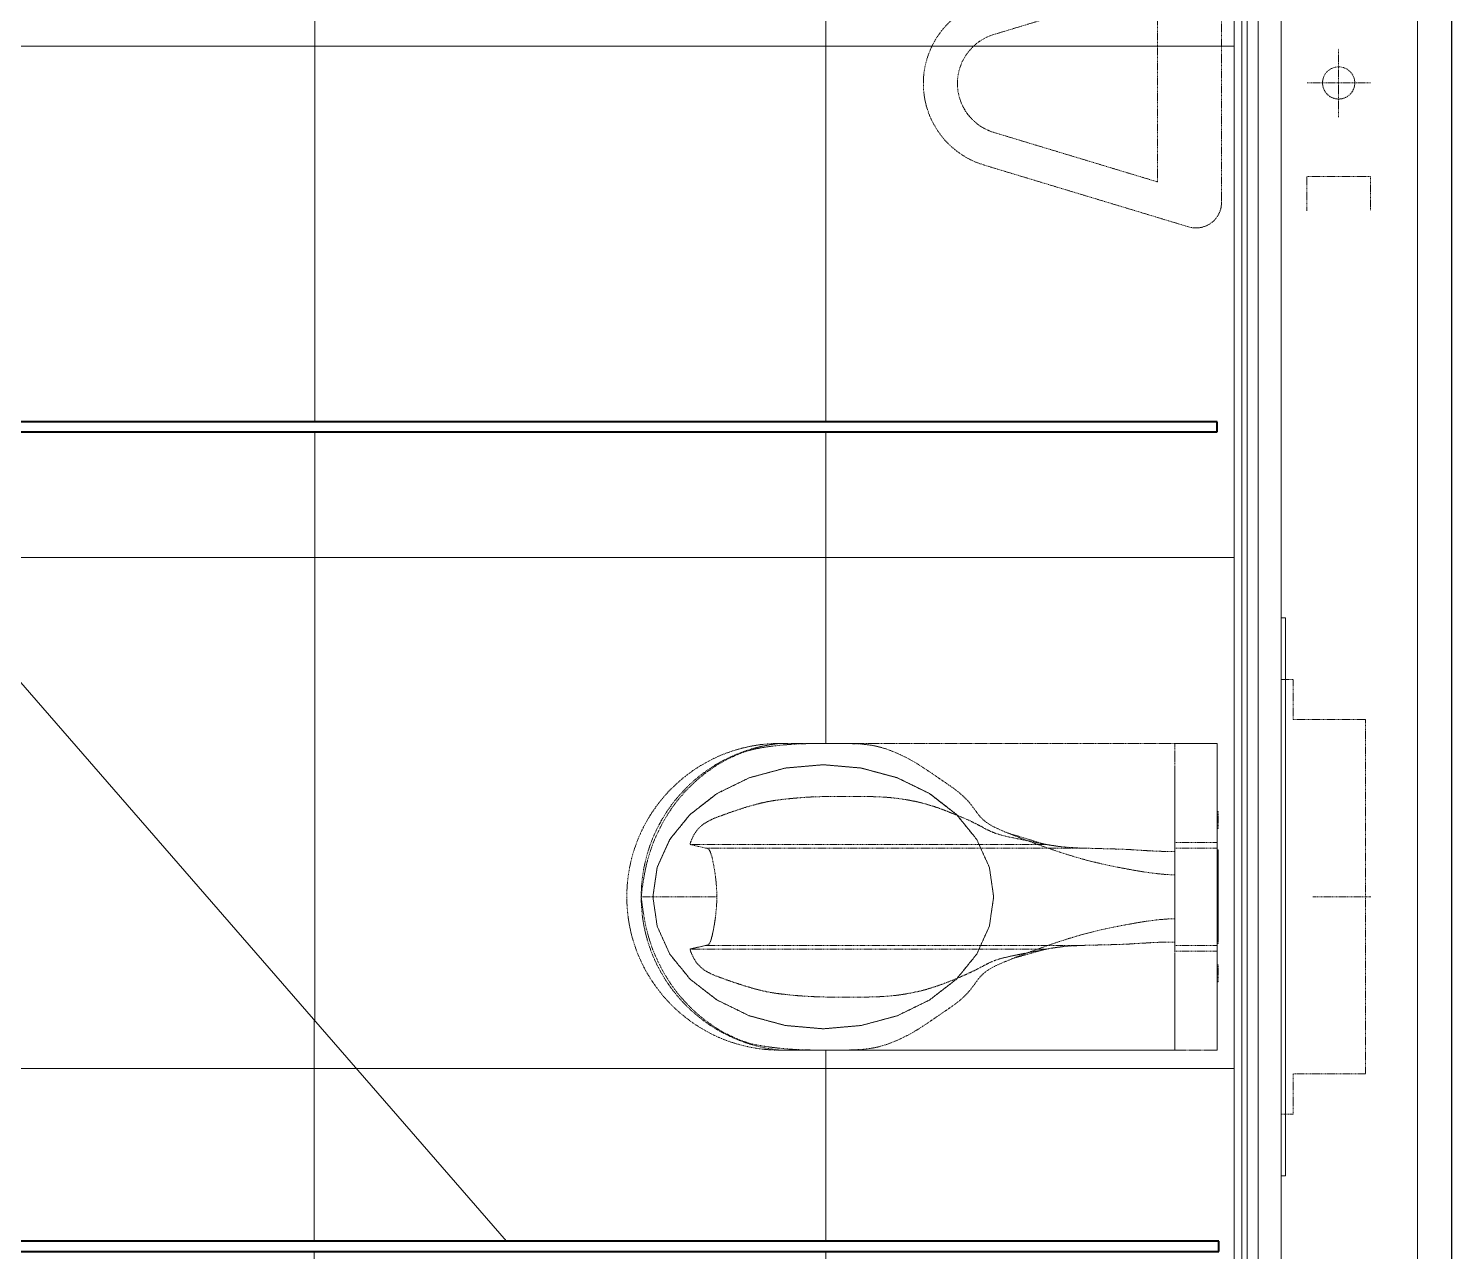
# Model space of a CAD drawing. Header units: millimetres. Extents: x -10915 to 62537, y -37640 to 44223.
# Drawn here: x 39914 to 41585, y 17075 to 18511 of the extents above; entities that cross this region are included whole.
import ezdxf

# ---------------------------------------------------------------- set-up
doc = ezdxf.new("R2010")
doc.units = ezdxf.units.MM
doc.linetypes.add('200_ШТРИХ_ш1п0_6_', pattern=[1.6, 1, -0.6])
for name, color, linetype, lineweight in [('Обобщенные модели', 7, 'Continuous', 18), ('Перекрытие', 7, 'Continuous', 18), ('Перекрытие штриховка', 7, 'Continuous', 18), ('Сантехника', 7, 'Continuous', 18), ('Стены несущие', 7, 'Continuous', 30), ('Стены отделка', 7, 'Continuous', 30), ('Стены штриховка', 7, 'Continuous', 9)]:
    doc.layers.add(name, color=color, linetype=linetype, lineweight=lineweight)

# ---------------------------------------------------------------- blocks, each defined once
blk = doc.blocks.new('131_Сантехническая перегородка - СП-3-3849140-План полов 4-го этажа')
at = {"layer": 'Обобщенные модели', "lineweight": 40}
for p, q in [((1420, 8), (0, 8)), ((0, 8), (0, -4)), ((1420, -4), (1420, 8)), ((0, -4), (1420, -4))]:
    blk.add_line(p, q, dxfattribs=at)
blk = doc.blocks.new('SND_2D_Писуар с инсталляцией - По умолчанию-621783-План полов 4-го этажа')
at = {"layer": 'Сантехника', "linetype": '200_ШТРИХ_ш1п0_6_'}
for p, q in [((-95.8, 328.7), (-168.3, 88.8)), ((168.3, 88.7), (95.7, 328.9)), ((-57.5, 317.2), (-115.6, 125)), ((115.6, 125), (57.4, 317.4)), ((-115.6, 125), (115.6, 125)), ((-139.4, 50), (139.6, 50)), ((-149.4, -50), (-109.4, -50)), ((-109.4, -50), (-109.4, -125)), ((0.6, -125), (0.6, -50)), ((110.6, -50), (110.6, -125)), ((150.6, -50), (110.6, -50)), ((-39.4, -87.5), (40.6, -87.5)), ((-109.4, -125), (-149.4, -125)), ((110.6, -125), (150.6, -125))]:
    blk.add_line(p, q, dxfattribs=at)
blk.add_circle((0.6, -87.5), 18.9, dxfattribs=at)
for centre, radius, start, end in [((0, 300), 100, 16.8118, 163.3196), ((0, 300), 60, 16.8118, 163.3578), ((-139.6, 80), 30, 162.9999, 270.4256), ((139.6, 80), 30, 270, 16.8118)]:
    blk.add_arc(centre, radius, start, end, dxfattribs=at)
blk = doc.blocks.new('SND_Унитаз_Jika_Olymp_с_инсталяцией - Унитаз_ выпуск прямой_ установка на пол_693х360х360_ PN30_12_ ХВ резьба HP DN15_ К гл_ кон П DN100-V3-План полов 4-го этажа')
at = {"layer": 'Сантехника', "color": 254, "linetype": '200_ШТРИХ_ш1п0_6_', "true_color": 0xdddddd}
blk.add_line((0, 836.5), (0, 850.2), dxfattribs=at)
at = {"layer": 'Сантехника', "color": 251, "linetype": '200_ШТРИХ_ш1п0_6_', "true_color": 0x666666}
for p, q in [((0, 761.4), (0, 836.5)), ((-61.3, 592.6), (-61.3, 792.9)), ((61.3, 592.6), (61.3, 792.9)), ((-57, 592.6), (-57, 773.7)), ((57, 773.7), (57, 592.6)), ((-180, 224), (-180, 687.1)), ((180, 687.1), (180, 224)), ((-61.3, 456.3), (-61.3, 592)), ((-57, 451.7), (-57, 592)), ((57, 592), (57, 451.7)), ((61.3, 457.2), (61.3, 592)), ((-61.3, 453.6), (-61.3, 455.4)), ((61.3, 453.6), (61.3, 456.3)), ((-61.3, 374.1), (-61.3, 375.6)), ((61.3, 374.1), (61.3, 375.6)), ((-53.1, 173), (53.1, 173)), ((-327.5, 94), (-327.5, 99)), ((-327.5, 94), (327.5, 94)), ((327.5, 94), (327.5, 99))]:
    blk.add_line(p, q, dxfattribs=at)
at = {"layer": 'Сантехника', "linetype": '200_ШТРИХ_ш1п0_6_'}
for p, q in [((-180, 687.1), (-180, 174)), ((180, 174), (180, 687.1)), ((-180, 224), (180, 224)), ((-180, 174), (-180, 224)), ((180, 224), (180, 174)), ((-180, 174), (180, 174)), ((180, 174), (-180, 174)), ((-100, 174), (-100, 173)), ((-100, 173), (-80, 173)), ((-100, 173), (-80, 173)), ((-80, 173), (-80, 174)), ((-55, 174), (-55, 173)), ((-55, 173), (-53.1, 173)), ((-55, 173), (55, 173)), ((53.1, 173), (55, 173)), ((55, 173), (55, 174)), ((80, 174), (80, 173)), ((80, 173), (100, 173)), ((80, 173), (100, 173)), ((100, 173), (100, 174)), ((-327.5, 94), (-327.5, 99)), ((327.5, 94), (-327.5, 94)), ((-255, 85), (-255, 99)), ((-208, 85), (-255, 85)), ((-208, 0), (-208, 85)), ((208, 85), (208, 0)), ((255, 85), (208, 85)), ((255, 99), (255, 85)), ((327.5, 99), (327.5, 94)), ((0, 61.7), (0, -6.3)), ((208, 0), (-208, 0))]:
    blk.add_line(p, q, dxfattribs=at)
at = {"layer": 'Сантехника', "color": 253, "linetype": '200_ШТРИХ_ш1п0_6_', "true_color": 0xa3a3a3}
for p, q in [((151.1, 592), (155, 636.5)), ((67.3, 456.3), (96.6, 480.1)), ((-61.3, 375.6), (-61.3, 453.6)), ((-57, 348.1), (-57, 451.7)), ((57, 451.7), (57, 330.9)), ((61.3, 375.6), (61.3, 453.6)), ((-180, 174), (-180, 224)), ((-61.3, 224), (-63.7, 224)), ((-63.7, 224), (-63.7, 174)), ((-57, 224), (-61.3, 224)), ((-53.6, 224), (-57, 224)), ((-57, 224), (-57, 174)), ((-25.8, 224), (-53.3, 224)), ((-25.8, 224), (25.8, 224)), ((25.8, 224), (53.3, 224)), ((57, 224), (53.6, 224)), ((61.3, 224), (57, 224)), ((57, 224), (57, 174)), ((63.7, 224), (61.3, 224)), ((63.7, 224), (63.7, 174)), ((180, 224), (180, 174)), ((180, 174), (-180, 174)), ((-87.4, 174), (-100, 174)), ((-80, 174), (-100, 174)), ((-80, 174), (-87.4, 174)), ((-63.7, 174), (-61.3, 174)), ((-61.3, 174), (-57, 174)), ((-57, 174), (-53.5, 174)), ((14.2, 174), (-55, 174)), ((-53.1, 174), (-55, 174)), ((47.6, 174), (14.2, 174)), ((53.1, 174), (47.6, 174)), ((55, 174), (53.1, 174)), ((55, 174), (53.1, 174)), ((53.5, 174), (57, 174)), ((57, 174), (61.3, 174)), ((61.3, 174), (63.7, 174)), ((100, 174), (80, 174)), ((100, 174), (80, 174))]:
    blk.add_line(p, q, dxfattribs=at)
at = {"layer": 'Сантехника', "color": 9, "linetype": '200_ШТРИХ_ш1п0_6_', "true_color": 0xc7c7c7}
for p, q in [((-57, 330.9), (-57, 348.1)), ((53.6, 224), (-53.6, 224)), ((-53.3, 224), (-48, 224)), ((-46.9, 224), (-37.8, 224)), ((-36.8, 224), (-26.5, 224)), ((-25.8, 224), (0, 224)), ((0, 224), (25.8, 224)), ((26.5, 224), (36.8, 224)), ((37.8, 224), (46.9, 224)), ((48, 224), (53.3, 224)), ((-53.5, 174), (-49.4, 174)), ((53.1, 174), (-53.1, 174)), ((-49.4, 174), (-28.5, 174)), ((-27.6, 174), (-14.8, 174)), ((-14.2, 174), (14.2, 174)), ((14.8, 174), (27.6, 174)), ((28.5, 174), (53.5, 174))]:
    blk.add_line(p, q, dxfattribs=at)
at = {"layer": 'Сантехника', "linetype": '200_ШТРИХ_ш1п0_6_', "flags": 128}
for points in [[(0, 436.5), (-34.5, 441.5), (-67.3, 456.3), (-96.6, 480.1), (-121.2, 511.8), (-139.7, 549.7), (-151.1, 592), (-155, 636.5), (-151.1, 681), (-139.7, 723.3), (-121.2, 761.2), (-96.6, 792.9), (-67.3, 816.7), (-34.5, 831.5), (0, 836.5)], [(0, 836.5), (34.5, 831.5), (67.3, 816.7), (96.6, 792.9), (121.2, 761.2), (139.7, 723.3), (151.1, 681), (155, 636.5), (151.1, 592), (139.7, 549.7), (121.2, 511.8), (96.6, 480.1), (67.3, 456.3), (34.5, 441.5), (0, 436.5)], [(-61.7, 376.2), (-71.7, 411.6), (-75, 420.3)], [(75, 420.3), (62.3, 378.9), (61.7, 376.2)]]:
    blk.add_lwpolyline(points, dxfattribs=at)
at = {"layer": 'Сантехника', "color": 251, "linetype": '200_ШТРИХ_ш1п0_6_', "true_color": 0x666666, "flags": 128}
for points in [[(0, 836.5), (-34.5, 831.5), (-67.3, 816.7), (-96.6, 792.9), (-121.2, 761.2), (-139.7, 723.3), (-151.1, 681), (-155, 636.5), (-151.1, 592), (-139.7, 549.7), (-121.2, 511.8), (-96.6, 480.1), (-67.3, 456.3), (-34.5, 441.5), (0, 436.5)], [(0, 436.5), (-34.5, 441.5), (-67.3, 456.3), (-96.6, 480.1), (-121.2, 511.8), (-139.7, 549.7), (-151.1, 592), (-155, 636.5), (-151.1, 681), (-139.7, 723.3), (-121.2, 761.2), (-96.6, 792.9), (-67.3, 816.7), (-34.5, 831.5), (0, 836.5)], [(0, 436.5), (34.5, 441.5), (67.3, 456.3), (96.6, 480.1), (121.2, 511.8), (139.7, 549.7), (151.1, 592), (155, 636.5), (151.1, 681), (139.7, 723.3), (121.2, 761.2), (96.6, 792.9), (67.3, 816.7), (34.5, 831.5), (0, 836.5)], [(0, 836.5), (34.5, 831.5), (67.3, 816.7), (96.6, 792.9), (121.2, 761.2), (139.7, 723.3), (151.1, 681), (155, 636.5), (151.1, 592), (139.7, 549.7), (121.2, 511.8), (96.6, 480.1), (67.3, 456.3), (34.5, 441.5), (0, 436.5)], [(-57, 773.7), (-59.2, 783.4), (-61.3, 792.9)], [(61.3, 792.9), (59.2, 783.4), (57, 773.7)]]:
    blk.add_lwpolyline(points, dxfattribs=at)
at = {"layer": 'Сантехника', "color": 253, "linetype": '200_ШТРИХ_ш1п0_6_', "true_color": 0xa3a3a3, "flags": 128}
for points in [[(0, 836.5), (-34.5, 831.5), (-67.3, 816.7), (-96.6, 792.9), (-121.2, 761.2), (-139.7, 723.3), (-151.1, 681), (-155, 636.5), (-151.1, 592), (-139.7, 549.7), (-121.2, 511.8), (-96.6, 480.1), (-67.3, 456.3), (-34.5, 441.5), (0, 436.5)], [(121.2, 761.2), (96.6, 792.9), (67.3, 816.7), (34.5, 831.5), (0, 836.5)], [(155, 636.5), (151.1, 681), (139.7, 723.3), (121.2, 761.2)], [(96.6, 480.1), (121.2, 511.8), (139.7, 549.7), (151.1, 592)], [(0, 436.5), (34.5, 441.5), (67.3, 456.3)]]:
    blk.add_lwpolyline(points, dxfattribs=at)
at = {"layer": 'Сантехника', "linetype": '200_ШТРИХ_ш1п0_6_'}
blk.add_arc((0, 687.1), 180, 0, 180, dxfattribs=at)
at = {"layer": 'Сантехника', "color": 251, "linetype": '200_ШТРИХ_ш1п0_6_', "true_color": 0x666666}
blk.add_arc((0, 669.3), 180.9, 5.6382, 174.3618, dxfattribs=at)
for points, knots in [([(0, 850.2), (-38.3, 846.1), (-60, 838.4), (-78, 829.5), (-78.3, 829.4)], [-2.2969868, -2.2969868, -2.2969868, -2.2969868, -2.148663, -2.1463883, -2.1463883, -2.1463883, -2.1463883]), ([(78.3, 829.4), (78, 829.5), (60, 838.4), (38.3, 846.1), (0, 850.2)], [-0.1505985, -0.1505985, -0.1505985, -0.1505985, -0.1483237, 0, 0, 0, 0]), ([(-79.2, 828.9), (-96.8, 820.1), (-120.9, 803.2), (-139.4, 782.4), (-145.9, 773.8)], [-2.1438543, -2.1438543, -2.1438543, -2.1438543, -1.9948194, -1.8886336, -1.8886336, -1.8886336, -1.8886336]), ([(145.9, 773.8), (139.4, 782.4), (120.9, 803.2), (96.8, 820.1), (79.2, 828.9)], [-0.4083532, -0.4083532, -0.4083532, -0.4083532, -0.3021674, -0.1531325, -0.1531325, -0.1531325, -0.1531325]), ([(-61.7, 792.9), (-64.6, 792), (-70, 789.9), (-76.8, 785.9), (-82.4, 780.9), (-86.8, 775.2), (-90.4, 768.6), (-93.4, 761.2), (-96.3, 753.4), (-99.1, 745.3), (-101.8, 737.4), (-104.3, 729.7), (-106.6, 722.2), (-108.6, 714.9), (-110.5, 707.3), (-112.1, 699.6), (-113.4, 691.6), (-114.4, 683.5), (-115.3, 675.6), (-116, 667.8), (-116.5, 660.4), (-117, 652.7), (-117.4, 644.5), (-117.7, 633.5), (-117.8, 619.6), (-117.8, 605.7), (-117.8, 596.9), (-117.8, 593.3), (-117.8, 592.3)], [0.0007235, 0.0007235, 0.0007235, 0.0007235, 0.0178571, 0.0357143, 0.0535714, 0.0714286, 0.0892857, 0.1071429, 0.125, 0.1428571, 0.1607143, 0.1785714, 0.1964286, 0.2142857, 0.2321429, 0.25, 0.2678571, 0.2857143, 0.3035714, 0.3214286, 0.3392857, 0.3571429, 0.375, 0.3928571, 0.4285714, 0.4642857, 0.4821429, 0.4892515, 0.4892515, 0.4892515, 0.4892515]), ([(117.8, 592.4), (117.8, 593.1), (117.8, 596), (117.8, 603.6), (117.8, 613.3), (117.8, 622.9), (117.7, 630), (117.6, 637.2), (117.4, 644.5), (117.1, 651.7), (116.7, 658.4), (116.2, 664.9), (115.6, 671.8), (114.9, 679), (114.1, 686.2), (113.2, 693), (112.1, 699.4), (110.8, 705.9), (108.7, 714.8), (105.5, 726.3), (101.1, 739.7), (97.2, 750.8), (93.9, 759.9), (91.3, 766.6), (88.2, 772.8), (84.6, 778.3), (80.3, 783), (75, 787.1), (68.8, 790.4), (64.1, 792.2), (61.7, 792.9)], [0.5108105, 0.5108105, 0.5108105, 0.5108105, 0.515625, 0.53125, 0.5625, 0.578125, 0.59375, 0.609375, 0.625, 0.640625, 0.65625, 0.671875, 0.6875, 0.703125, 0.71875, 0.734375, 0.75, 0.765625, 0.78125, 0.8125, 0.84375, 0.875, 0.890625, 0.90625, 0.921875, 0.9375, 0.953125, 0.96875, 0.984375, 0.999234, 0.999234, 0.999234, 0.999234]), ([(-146.6, 772.8), (-148.3, 770.5), (-156.2, 759.4), (-166.6, 739.7), (-174.6, 716.7), (-180, 671.5), (-180, 628.9), (-180, 593), (-176.2, 566.8), (-160.9, 531.7), (-138.4, 500.1), (-117, 467.4), (-89.3, 451.4), (-77.2, 427.9), (-59.9, 381.5), (-52.9, 360.3)], [-1.884591, -1.884591, -1.884591, -1.884591, -1.856521, -1.747132, -1.635622, -1.512555, -1.376925, -1.26214, -1.152104, -1.038821, -0.91181, -0.791639, -0.684675, -0.529127, -0.357309, -0.357309, -0.357309, -0.357309]), ([(0, 761.4), (-4.3, 761.5), (-10.8, 761.7), (-19, 762.5), (-25, 763.2), (-30.6, 764), (-37.5, 765.2), (-45.1, 766.7), (-51.9, 768.6), (-56.1, 770.8), (-57, 772.6), (-57, 773.7)], [-1, -1, -1, -1, -0.857143, -0.785714, -0.714286, -0.642857, -0.571429, -0.428571, -0.285714, -0.142857, 0, 0, 0, 0]), ([(55.5, 770.7), (54.5, 770), (51.8, 768.6), (45.1, 766.7), (37.5, 765.2), (30.6, 764), (25, 763.2), (19, 762.5), (10.8, 761.7), (4.3, 761.5), (0, 761.4)], [-0.8498944, -0.8498944, -0.8498944, -0.8498944, -0.7142857, -0.5714286, -0.4285714, -0.3571429, -0.2857143, -0.2142857, -0.1428571, 0, 0, 0, 0]), ([(52.9, 360.3), (59.9, 381.5), (77.2, 427.9), (89.3, 451.4), (117, 467.4), (138.4, 500.1), (160.9, 531.7), (176.2, 566.8), (180, 593), (180, 628.9), (180, 671.5), (174.6, 716.7), (166.6, 739.7), (156.2, 759.4), (148.3, 770.5), (146.6, 772.8)], [-1.939678, -1.939678, -1.939678, -1.939678, -1.767859, -1.612311, -1.505348, -1.385176, -1.258166, -1.144883, -1.034847, -0.920061, -0.784431, -0.661365, -0.549855, -0.440465, -0.412396, -0.412396, -0.412396, -0.412396]), ([(-117.7, 587.2), (-117.7, 584.9), (-117.6, 580.1), (-117.3, 569.9), (-116.4, 556.1), (-114.7, 543), (-112.8, 532.6), (-111.1, 524.7), (-109.1, 516.8), (-106.8, 509.1), (-104.3, 501.6), (-100.8, 491.8), (-97.9, 484.8), (-96, 480.2)], [0.5015368, 0.5015368, 0.5015368, 0.5015368, 0.5178571, 0.5357143, 0.5714286, 0.6071429, 0.625, 0.6428571, 0.6607143, 0.6785714, 0.6964286, 0.7142857, 0.7481888, 0.7481888, 0.7481888, 0.7481888]), ([(96, 480.2), (96.8, 482.2), (98.5, 486.4), (101, 492.6), (103.4, 499.1), (105.7, 505.6), (107.7, 512.2), (109.6, 518.8), (111.3, 525.6), (112.8, 532.6), (114, 539.6), (115.5, 548.8), (116.7, 560.2), (117.4, 572.1), (117.6, 581.2), (117.7, 586.9), (117.8, 590.4), (117.8, 591.8)], [0.2516954, 0.2516954, 0.2516954, 0.2516954, 0.265625, 0.28125, 0.296875, 0.3125, 0.328125, 0.34375, 0.359375, 0.375, 0.390625, 0.40625, 0.4375, 0.46875, 0.484375, 0.5, 0.5094485, 0.5094485, 0.5094485, 0.5094485]), ([(-61.3, 374.1), (-61, 372.4), (-60.5, 369.6), (-60, 366.1), (-59.7, 364), (-59.4, 362.2), (-59.2, 360.5), (-59, 358.6), (-58.8, 357), (-58.6, 355.6), (-58.5, 354.5), (-58.4, 353.4), (-58.3, 351.9), (-58.1, 349.9), (-57.9, 347.4), (-57.7, 344.6), (-57.5, 341.5), (-57.3, 337.1), (-57.1, 333.5), (-57, 330.9)], [-1, -1, -1, -1, -0.8, -0.7, -0.65, -0.6, -0.55, -0.5, -0.45, -0.425, -0.4, -0.375, -0.35, -0.3, -0.25, -0.2, -0.15, -0.1, 0, 0, 0, 0]), ([(57, 330.9), (57.1, 333.5), (57.3, 337.1), (57.5, 341.5), (57.7, 344.6), (57.9, 347.4), (58.1, 349.9), (58.3, 352.3), (58.5, 354.1), (58.6, 355.6), (58.8, 357), (59, 358.6), (59.2, 360.5), (59.4, 362.2), (59.7, 364), (60, 366.1), (60.5, 369.6), (61, 372.4), (61.3, 374.1)], [-1, -1, -1, -1, -0.9, -0.85, -0.8, -0.75, -0.7, -0.65, -0.6, -0.575, -0.55, -0.5, -0.45, -0.4, -0.35, -0.3, -0.2, 0, 0, 0, 0]), ([(-52.7, 359.6), (-52.5, 359.1), (-43.8, 332.7), (-35.3, 298.5), (-25.9, 241.7), (-25.8, 224)], [-0.3554649, -0.3554649, -0.3554649, -0.3554649, -0.3512574, -0.1396534, 0, 0, 0, 0]), ([(25.8, 224), (25.9, 241.7), (35.3, 298.5), (43.8, 332.7), (52.5, 359.1), (52.7, 359.6)], [-2.2969868, -2.2969868, -2.2969868, -2.2969868, -2.1573334, -1.9457294, -1.9415219, -1.9415219, -1.9415219, -1.9415219]), ([(-57, 330.9), (-57, 328.2), (-56.9, 324.1), (-56.8, 319.2), (-56.7, 316.4), (-56.6, 314.2), (-56.5, 312), (-56.5, 309.1), (-56.4, 305.4), (-56.3, 301.6), (-56.2, 298.6), (-56.2, 296.4), (-56.1, 294.1), (-56, 291.1), (-55.9, 287.3), (-55.7, 282.8), (-55.5, 278.3), (-55.2, 273.8), (-54.9, 269.4), (-54.7, 265.7), (-54.5, 262.7), (-54.4, 260.5), (-54.3, 258.2), (-54.1, 255.2), (-53.8, 251.4), (-53.6, 246.8), (-53.4, 242.2), (-53.3, 237.7), (-53.2, 231.6), (-53.2, 227), (-53.3, 224)], [-1, -1, -1, -1, -0.916667, -0.875, -0.854167, -0.833333, -0.8125, -0.791667, -0.75, -0.708333, -0.6875, -0.666667, -0.645833, -0.625, -0.583333, -0.541667, -0.5, -0.458333, -0.416667, -0.375, -0.354167, -0.333333, -0.3125, -0.291667, -0.25, -0.208333, -0.166667, -0.125, -0.083333, 0, 0, 0, 0]), ([(53.3, 224), (53.2, 227), (53.2, 231.6), (53.3, 237.7), (53.4, 242.2), (53.6, 246.8), (53.8, 251.4), (54.1, 255.9), (54.3, 259.7), (54.5, 262.7), (54.7, 265.7), (54.9, 269.4), (55.2, 273.8), (55.5, 278.3), (55.7, 282.8), (55.9, 287.3), (56, 291.1), (56.1, 294.1), (56.2, 296.4), (56.2, 298.6), (56.3, 301.6), (56.4, 305.4), (56.5, 309.1), (56.5, 312), (56.6, 314.2), (56.7, 316.4), (56.8, 319.2), (56.9, 324.1), (57, 328.2), (57, 330.9)], [-1, -1, -1, -1, -0.916667, -0.875, -0.833333, -0.791667, -0.75, -0.708333, -0.666667, -0.645833, -0.625, -0.583333, -0.541667, -0.5, -0.458333, -0.416667, -0.375, -0.354167, -0.333333, -0.3125, -0.291667, -0.25, -0.208333, -0.1875, -0.166667, -0.145833, -0.125, -0.083333, 0, 0, 0, 0])]:
    blk.add_open_spline(points, degree=3, knots=knots, dxfattribs=at)
for points in [[(57, 773.7), (57, 772.6), (56.5, 771.7), (55.6, 770.9)], [(-117.8, 591.8), (-117.8, 590.4), (-117.8, 589.1), (-117.7, 587.8)]]:
    blk.add_open_spline(points, degree=3, dxfattribs=at)
at = {"layer": 'Сантехника', "color": 253, "linetype": '200_ШТРИХ_ш1п0_6_', "true_color": 0xa3a3a3}
for points, knots in [([(-95.5, 479), (-94.6, 476.7), (-92.5, 471.9), (-89.3, 464.7), (-85.7, 457.2), (-81.9, 450.1), (-78.5, 443.7), (-76.7, 439.7), (-75.9, 437.9)], [0.7509072, 0.7509072, 0.7509072, 0.7509072, 0.7678571, 0.7857143, 0.8035714, 0.8214286, 0.8392857, 0.854279, 0.854279, 0.854279, 0.854279]), ([(72.8, 428.8), (73.4, 430.9), (74.7, 435.1), (77.4, 441.4), (80.5, 447.5), (83.8, 453.5), (86.9, 459.6), (91, 468.2), (93.8, 474.9), (95.6, 479.3)], [0.125, 0.125, 0.125, 0.125, 0.140625, 0.15625, 0.171875, 0.1875, 0.203125, 0.21875, 0.2495022, 0.2495022, 0.2495022, 0.2495022]), ([(-75.2, 436.2), (-74.5, 434.3), (-73.1, 430.1), (-70.7, 421.2), (-68.6, 411), (-66.4, 400), (-65.2, 393.7), (-64.5, 390.3), (-64.4, 389.8)], [0.8589866, 0.8589866, 0.8589866, 0.8589866, 0.875, 0.8928571, 0.9285714, 0.9464286, 0.9642857, 0.9674182, 0.9674182, 0.9674182, 0.9674182]), ([(64.3, 389.2), (65.1, 393.3), (66.4, 399.8), (68.2, 408.7), (69.6, 415.7), (71.1, 422.5), (72.2, 426.7), (72.8, 428.8)], [0.03568737, 0.03568737, 0.03568737, 0.03568737, 0.0625, 0.078125, 0.09375, 0.109375, 0.125, 0.125, 0.125, 0.125]), ([(63, 382.8), (63.3, 384.3), (63.7, 386.4), (64.2, 388.5), (64.3, 389.1)], [0.02118432, 0.02118432, 0.02118432, 0.02118432, 0.03125, 0.03529335, 0.03529335, 0.03529335, 0.03529335]), ([(-158.7, 224), (-161.1, 224), (-165, 224), (-169.6, 224), (-171.3, 224)], [-0.14103053, -0.14103053, -0.14103053, -0.14103053, -0.09195154, -0.0610774, -0.0610774, -0.0610774, -0.0610774]), ([(-152.8, 224), (-152.9, 224), (-155, 224), (-156.9, 224), (-158.7, 224)], [-0.18020877, -0.18020877, -0.18020877, -0.18020877, -0.17895954, -0.14103053, -0.14103053, -0.14103053, -0.14103053]), ([(-91.6, 224), (-99, 224), (-114.5, 224), (-125.9, 224), (-130.8, 224)], [-0.3827972, -0.3827972, -0.3827972, -0.3827972, -0.3327462, -0.2820611, -0.2820611, -0.2820611, -0.2820611]), ([(130.8, 224), (125.9, 224), (103.1, 224), (63.7, 224), (63.7, 224)], [-0.2014722, -0.2014722, -0.2014722, -0.2014722, -0.1507871, 0, 0, 0, 0]), ([(171.3, 224), (169.6, 224), (162.8, 224), (157.6, 224), (152.9, 224), (152.8, 224)], [-0.4224559, -0.4224559, -0.4224559, -0.4224559, -0.3915817, -0.3045737, -0.3033245, -0.3033245, -0.3033245, -0.3033245]), ([(-180, 174), (-177, 174), (-165.4, 174), (-153.2, 174), (-140.8, 174), (-130.8, 174)], [0, 0, 0, 0, 0.0919515, 0.1789595, 0.2820611, 0.2820611, 0.2820611, 0.2820611]), ([(-130.8, 174), (-125.9, 174), (-103.1, 174), (-63.7, 174), (-63.7, 174)], [0.2820611, 0.2820611, 0.2820611, 0.2820611, 0.3327462, 0.4835333, 0.4835333, 0.4835333, 0.4835333]), ([(75.4, 174), (85.9, 174), (127.6, 174), (151, 174), (165.4, 174), (177, 174), (180, 174)], [0.0604417, 0.0604417, 0.0604417, 0.0604417, 0.1507871, 0.3045737, 0.3915817, 0.4835333, 0.4835333, 0.4835333, 0.4835333])]:
    blk.add_open_spline(points, degree=3, knots=knots, dxfattribs=at)
for points in [[(-64.4, 389.6), (-64, 387.6), (-63.6, 385.6), (-63.2, 383.7)], [(-63, 382.7), (-62.4, 379.8), (-61.9, 376.9), (-61.3, 374.1)], [(61.3, 374.1), (61.5, 374.8), (61.6, 375.5), (61.7, 376.2)], [(61.7, 376.2), (62.1, 378.2), (62.5, 380.3), (62.9, 382.4)], [(-177.7, 224), (-178.6, 224), (-179.3, 224), (-180, 224)], [(-174.7, 224), (-175.4, 224), (-176, 224), (-176.6, 224)], [(-171.4, 224), (-172.5, 224), (-173.6, 224), (-174.6, 224)], [(-145.7, 224), (-148.3, 224), (-150.5, 224), (-152.6, 224)], [(-130.8, 224), (-136.7, 224), (-141.4, 224), (-145.4, 224)], [(-75.4, 224), (-80.1, 224), (-85.7, 224), (-91.6, 224)], [(-63.7, 224), (-63.7, 224), (-68.4, 224), (-75.4, 224)], [(145.4, 224), (141.4, 224), (136.7, 224), (130.8, 224)], [(152.6, 224), (150.5, 224), (148.3, 224), (145.7, 224)], [(174.6, 224), (173.6, 224), (172.5, 224), (171.4, 224)], [(176.6, 224), (176, 224), (175.4, 224), (174.7, 224)], [(180, 224), (179.3, 224), (178.6, 224), (177.7, 224)], [(63.7, 174), (63.7, 174), (64.2, 174), (65.2, 174)], [(65.2, 174), (67.1, 174), (70.8, 174), (75.4, 174)]]:
    blk.add_open_spline(points, degree=3, dxfattribs=at)

msp = doc.modelspace()

# ---------------------------------------------------------------- hatches: boundary and pattern name
at = {"layer": 'Перекрытие штриховка', "lineweight": 9, "true_color": 0x787878}
h = msp.add_hatch(dxfattribs=at)
h.set_pattern_fill('FP_37', color=8, style=0, pattern_type=2)
h.set_pattern_definition([(270, (39050.16, 16089.2), (599.99, 4e-14), []), (0, (39050.16, 16089.2), (0, 600), [])])
h.paths.add_polyline_path([(41330, 16104.898), (41330, 20008.318), (41251.628, 20008.318), (39245, 18651.318), (39245, 18501.318), (40475.613, 17086.898), (41312, 17086.898), (41312, 17074.898), (40486.053, 17074.898), (40726.915, 16798.061), (40751.13, 16807.867), (40802.996, 16813.895), (41310, 16813.895), (41310, 16453.895), (41026.356, 16453.895), (41328.765, 16106.318)])
h.paths.add_polyline_path([(41260, 17311.318), (40796.923, 17311.318), (40747.507, 17318.623), (40706.923, 17335.433), (40669.644, 17364.039), (40641.039, 17401.318), (40623.056, 17444.731), (40616.923, 17491.318), (40623.056, 17537.905), (40641.039, 17581.318), (40669.644, 17618.597), (40706.923, 17647.203), (40751.13, 17665.289), (40802.996, 17671.318), (41310, 17671.318), (41310, 17311.318)])
h.paths.add_polyline_path([(39902, 17861.898), (39890, 17861.898), (39890, 18048.898), (41310, 18048.898), (41310, 18036.898), (39902, 18036.898)])
h.paths.add_polyline_path([(40710, 19018.898), (40710, 19030.898), (41310, 19030.898), (41310, 19018.898)])
h = msp.add_hatch(dxfattribs=at)
h.set_pattern_fill('FP_44', color=8, style=0, pattern_type=2)
h.set_pattern_definition([(270, (39049.57, 16089.25), (600, 4e-14), []), (0, (39049.57, 16089.25), (0, 600), [])])
h.paths.add_polyline_path([(40634.276, 16104.898), (41330, 16104.898), (41026.356, 16453.895), (40796.923, 16453.895), (40750.336, 16460.029), (40706.923, 16478.011), (40669.644, 16506.616), (40641.039, 16543.895), (40623.056, 16587.308), (40616.923, 16633.895), (40623.056, 16680.483), (40641.039, 16723.895), (40671.931, 16762.93), (40706.923, 16789.78), (40726.915, 16798.061), (40486.053, 17074.898), (39902, 17074.898), (39902, 16899.898), (39890, 16899.898), (39890, 17074.898), (39892, 17074.898), (39892, 17086.898), (39890, 17086.898), (39890, 17261.898), (39902, 17261.898), (39902, 17086.898), (40475.613, 17086.898), (39245, 18501.318), (39890, 16176.971), (39890, 16299.898), (39902, 16299.898), (39902, 16133.728), (39910, 16104.898), (40623.056, 16104.898)])

# ---------------------------------------------------------------- linework, layer by layer
at = {"layer": 'Перекрытие'}
msp.add_line((39245, 18501.318), (40475.613, 17086.898), dxfattribs=at)
at = {"layer": 'Стены несущие'}
msp.add_line((41585, 20061.318), (41585, 12581.937), dxfattribs=at)
at = {"layer": 'Стены отделка', "lineweight": 9}
for p, q in [((41545, 12581.937), (41545, 20061.318)), ((41345, 20041.318), (41345, 16089.898)), ((41385, 16049.898), (41385, 20041.318)), ((41330, 20024.818), (41330, 16106.318))]:
    msp.add_line(p, q, dxfattribs=at)
at = {"layer": 'Стены штриховка'}
for p, q in [((41358, 16076.898), (41358, 20041.318)), ((41339, 20024.818), (41339, 16106.318))]:
    msp.add_line(p, q, dxfattribs=at)

# ---------------------------------------------------------------- block references
at = {"layer": 'Обобщенные модели', "rotation": 180}
for p in [(41310, 18044.898), (41312, 17082.898)]:
    msp.add_blockref('131_Сантехническая перегородка - СП-3-3849140-План полов 4-го этажа', p, dxfattribs=at)
at = {"layer": 'Сантехника', "linetype": '200_ШТРИХ_ш1п0_6_'}
for name, p, rotation in [('SND_2D_Писуар с инсталляцией - По умолчанию-621783-План полов 4-го этажа', (41365, 18446.006), 90.00000000001111), ('SND_Унитаз_Jika_Olymp_с_инсталяцией - Унитаз_ выпуск прямой_ установка на пол_693х360х360_ PN30_12_ ХВ резьба HP DN15_ К гл_ кон П DN100-V3-План полов 4-го этажа', (41484, 17491.318), 89.99999999999962)]:
    msp.add_blockref(name, p, dxfattribs=dict(at, rotation=rotation))

doc.saveas('drawing.dxf')
